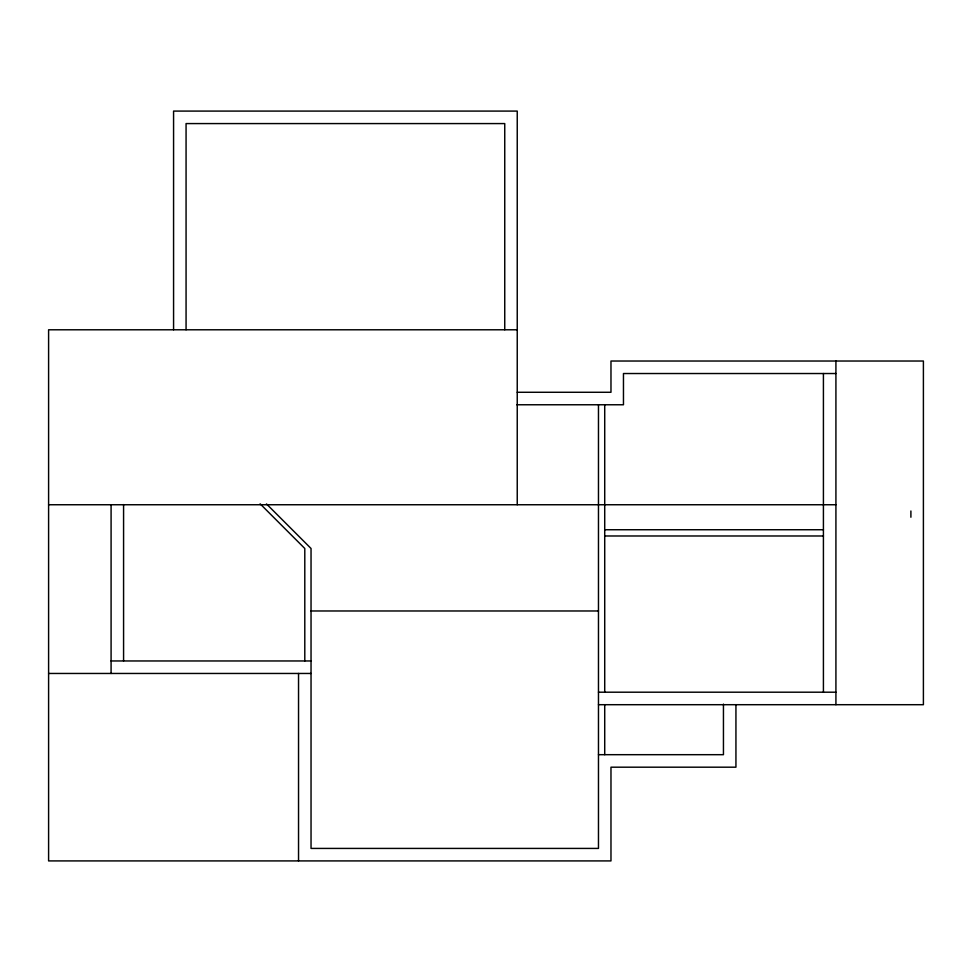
<?xml version="1.0" encoding="UTF-8"?>
<svg xmlns="http://www.w3.org/2000/svg" width="972" height="972" viewBox="0 0 972 972"><rect width="100%" height="100%" fill="white"/><g stroke="black" fill="none" stroke-linecap="round" stroke-linejoin="round"><path stroke-width="1.46" d="M517.238 329.787L48.6 329.787L48.6 860.913L610.975 860.913L610.975 767.187L735.938 767.187L735.938 704.7M835.92 373.527L623.465 373.527L623.465 404.765L516.837 404.765M517.238 392.275L610.975 392.275L610.975 361.025L923.4 361.025L923.4 704.7L598.473 704.7M48.6 504.747L835.92 504.747M604.718 529.74L823.418 529.74M604.718 535.985L823.418 535.985M311.04 610.975L598.473 610.975M111.087 660.96L311.04 660.96M48.6 673.462L311.04 673.462M598.473 692.198L835.92 692.198M598.473 754.685L723.447 754.685L723.447 704.105M266.474 503.921L311.04 548.487L311.04 848.422L598.473 848.422L598.473 404.765M260.119 503.812L304.795 548.487L304.795 660.96M910.898 510.993L910.898 517.238M835.92 361.025L835.92 704.7M823.418 373.527L823.418 692.198M604.718 404.765L604.718 692.198M604.718 704.7L604.718 754.685M517.238 504.747L517.238 111.087L173.575 111.087L173.575 329.787M504.747 329.787L504.747 123.578L186.065 123.578L186.065 329.787M298.538 673.462L298.538 860.913M123.578 504.565L123.578 660.96M111.087 504.747L111.087 673.462"/></g></svg>
